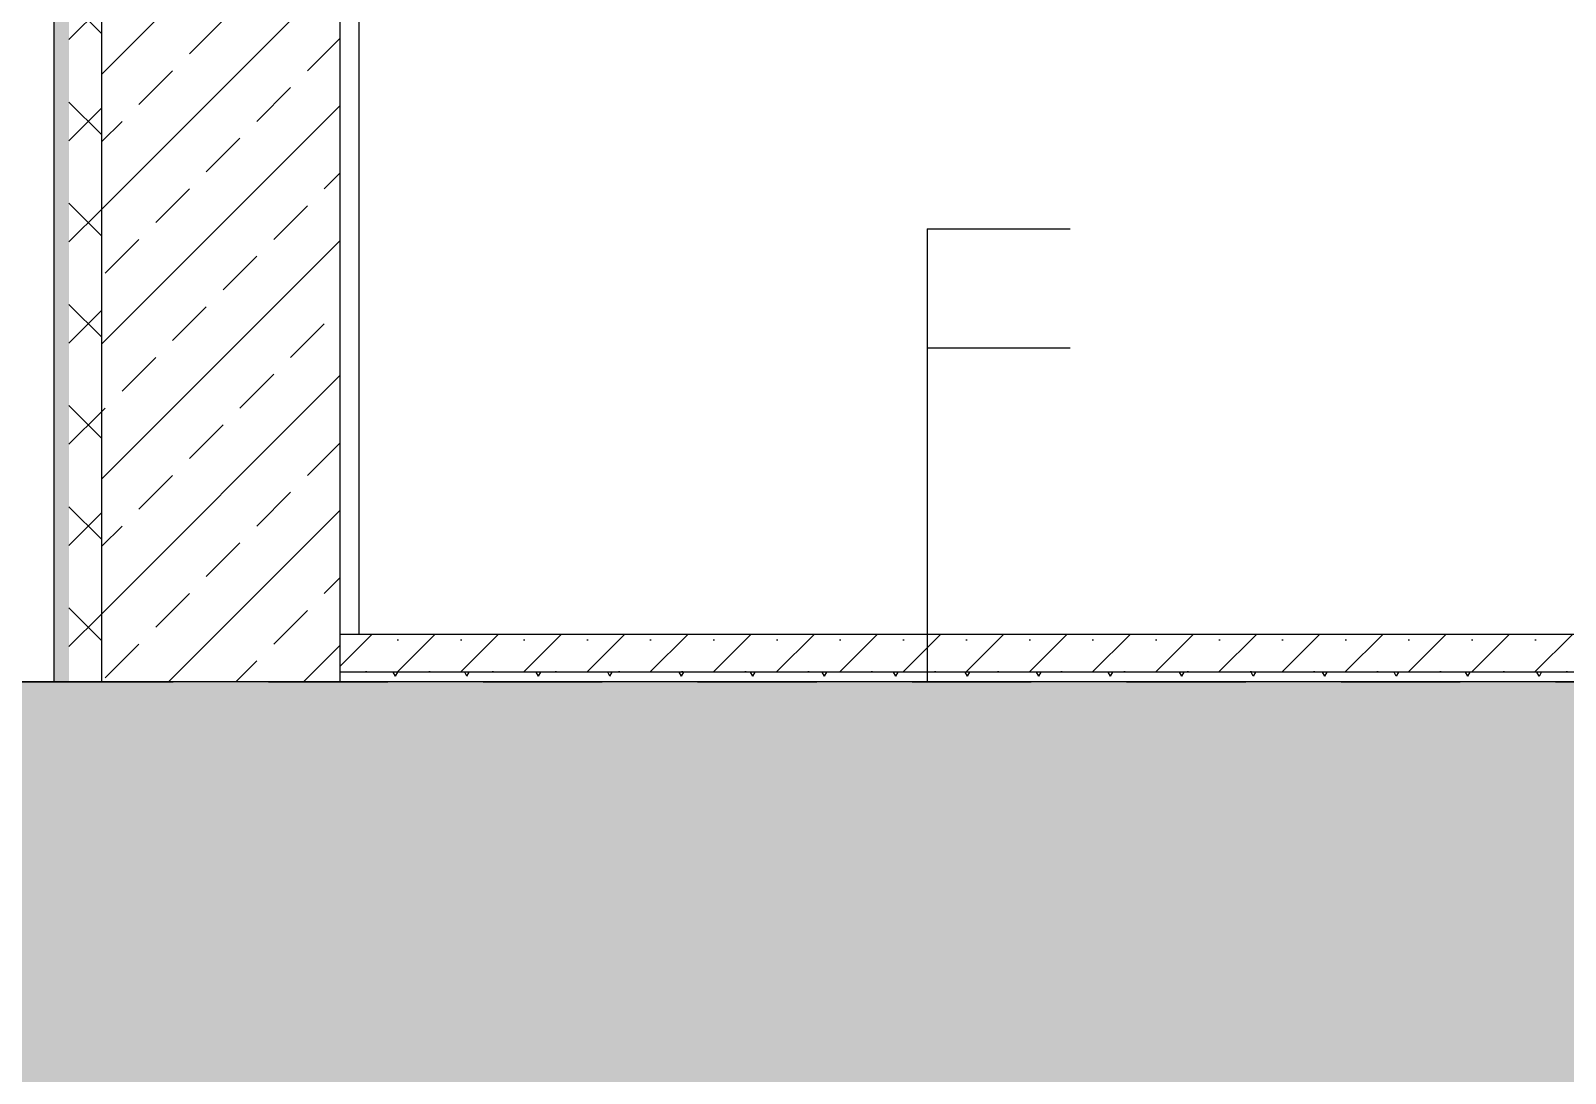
# Model space of a CAD drawing. Header units: metres. Extents: x -220 to 294, y -29 to 18.
# Drawn here: x -5.258 to -3.648, y -8.21 to -7.117 of the extents above; entities that cross this region are included whole.
import ezdxf

# ---------------------------------------------------------------- set-up
doc = ezdxf.new("R2010")
doc.units = ezdxf.units.M
doc.header["$MEASUREMENT"] = 0
doc.linetypes.add('DASHED4', pattern=[0.1875, 0.125, -0.0625])
for name, color, linetype in [('Cizgi', 7, 'Continuous'), ('Rota', 7, 'Continuous'), ('Standart', 7, 'Continuous'), ('Tarama', 7, 'Continuous')]:
    doc.layers.add(name, color=color, linetype=linetype)

msp = doc.modelspace()

# ---------------------------------------------------------------- hatches: boundary and pattern name
at = {"layer": 'Tarama', "linetype": 'Continuous', "lineweight": -3}
h = msp.add_hatch(dxfattribs=at)
h.set_pattern_fill('AR-SAND', color=203, scale=0.05, style=0)
h.paths.add_polyline_path([(-5.233, -7.8), (-5.2175, -7.8), (-5.2171, -2), (-5.233, -2)])
h = msp.add_hatch(dxfattribs=at)
h.set_pattern_fill('ANSI37', color=163, scale=0.6, style=0)
h.paths.add_polyline_path([(-5.2175, -7.8), (-5.183, -7.8), (-5.183, -2), (-5.2171, -2)])
h = msp.add_hatch(dxfattribs=at)
h.set_pattern_fill('ANSI33', color=58, scale=0.4, style=0)
h.paths.add_polyline_path([(-4.933, -7.8), (-5.183, -7.8), (-5.183, -5.4), (-4.933, -5.4)])
h = msp.add_hatch(dxfattribs=at)
h.set_pattern_fill('SACNCR', color=58, scale=0.5, style=0)
h.paths.add_polyline_path([(-2.383, -7.79), (-4.933, -7.79), (-4.933, -7.75), (-2.383, -7.75)])
h = msp.add_hatch(dxfattribs=at)
h.set_pattern_fill('TRIANG', color=58, scale=0.2, style=0)
h.paths.add_polyline_path([(-2.383, -7.8), (-4.933, -7.8), (-4.933, -7.79), (-2.383, -7.79)])
h = msp.add_hatch(dxfattribs=at)
h.set_pattern_fill('ANSI33', color=58, scale=0.4, style=0)
h.paths.add_polyline_path([(-5.683, -7.8), (-5.683, -8.5), (1.867, -8.5), (1.867, -10), (4.567, -10), (4.567, -8.5), (8.9658, -8.5), (8.9658, -8.2), (13.217, -8.2), (13.4194, -8.2), (13.4194, -7.8), (4.297, -7.8), (4.317, -9.3), (2.117, -9.3), (2.117, -7.8)])

# ---------------------------------------------------------------- linework, layer by layer
at = {"layer": 'Cizgi', "color": 241, "linetype": 'Continuous', "lineweight": -3}
for points in [[(-5.233, -7.8), (-5.233, -3.5813)], [(-4.913, -7.75), (-4.913, -5.04)], [(-5.183, -7.8), (-5.233, -7.8)]]:
    msp.add_lwpolyline(points, dxfattribs=at)
at = {"layer": 'Cizgi', "color": 7, "linetype": 'Continuous', "lineweight": -3}
for points in [[(-5.183, -7.8), (-5.183, -4.9)], [(-4.933, -7.75), (-4.933, -5.02)], [(-4.933, -7.8), (-4.933, -7.75)], [(-4.933, -7.8), (-5.183, -7.8)]]:
    msp.add_lwpolyline(points, dxfattribs=at)
at = {"layer": 'Cizgi', "color": 59, "linetype": 'Continuous', "lineweight": -3}
for points in [[(-4.933, -7.75), (-4.913, -7.75)], [(-4.913, -7.75), (-2.403, -7.75)], [(-2.383, -7.8), (-4.933, -7.8)]]:
    msp.add_lwpolyline(points, dxfattribs=at)
at = {"layer": 'Cizgi', "color": 38, "linetype": 'Continuous', "lineweight": -3}
msp.add_lwpolyline([(-2.383, -7.79), (-4.933, -7.79)], dxfattribs=at)
at = {"layer": 'Cizgi', "color": 73, "linetype": 'DASHED4', "lineweight": -3}
for points in [[(-12.0971, -7.8), (-5.233, -7.8)], [(-5.233, -7.8), (13.4694, -7.8)]]:
    msp.add_lwpolyline(points, dxfattribs=at)
at = {"layer": 'Rota', "color": 7, "linetype": 'Continuous', "lineweight": -3}
for points in [[(-5.183, -7.8), (-5.683, -7.8)], [(2.117, -7.8), (-5.183, -7.8)]]:
    msp.add_lwpolyline(points, dxfattribs=at)
at = {"layer": 'Standart', "color": 58, "linetype": 'Continuous', "lineweight": -3}
for points in [[(-4.317, -7.325), (-4.317, -7.8)], [(-4.317, -7.325), (-4.167, -7.325)], [(-4.317, -7.45), (-4.167, -7.45)]]:
    msp.add_lwpolyline(points, dxfattribs=at)

doc.saveas('drawing.dxf')
